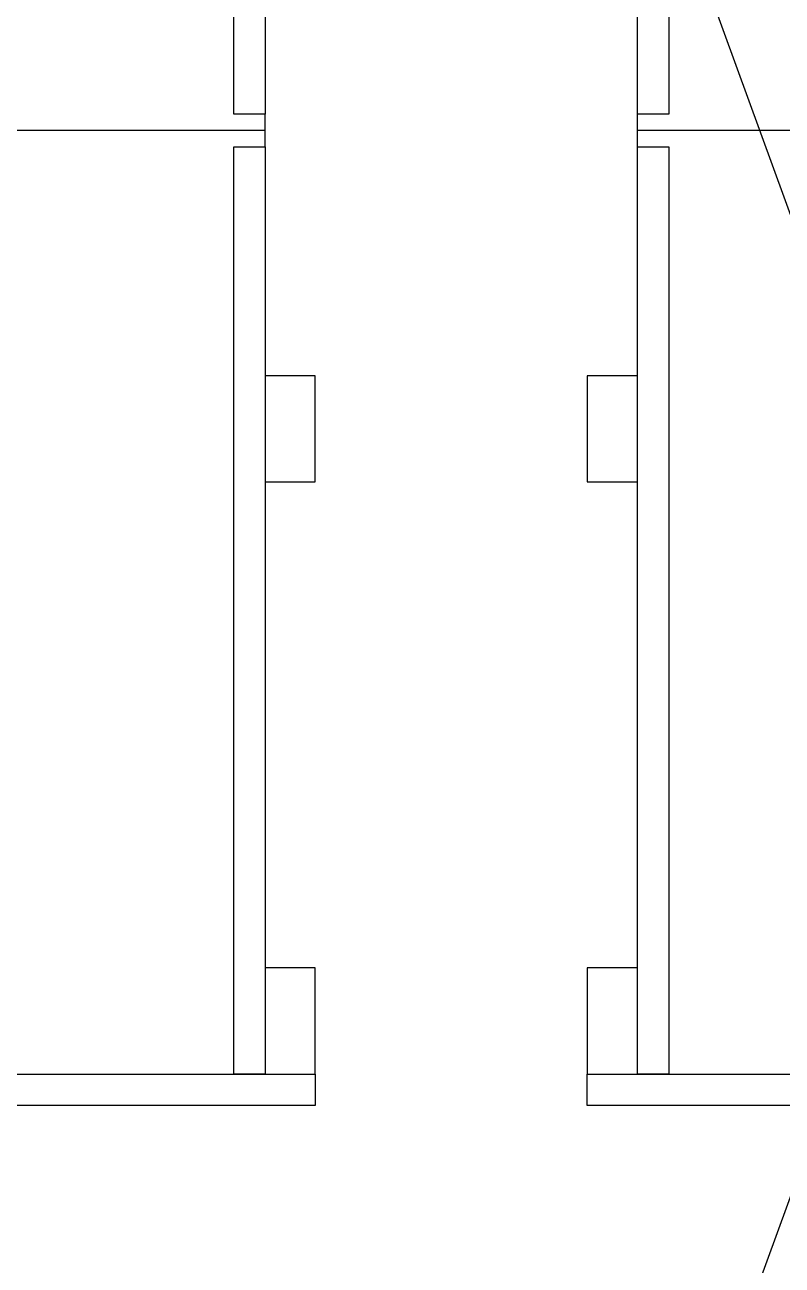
# Model space of a CAD drawing. Header units: inches. Extents: x -233729 to 737493, y -275239 to 196021.
# Drawn here: x 486895 to 487572, y 17483 to 18593 of the extents above; entities that cross this region are included whole.
import ezdxf

# ---------------------------------------------------------------- set-up
doc = ezdxf.new("R2010")
doc.units = ezdxf.units.IN
doc.header["$MEASUREMENT"] = 0
doc.layers.add('P_AX', color=7, linetype='Continuous')
doc.layers.add('Sezioni', color=7, linetype='Continuous')

# ---------------------------------------------------------------- blocks, each defined once
blk = doc.blocks.new('A$C48CB4C16')
at = {"layer": 'P_AX', "color": 6, "linetype": 'Continuous'}
for p, q in [((3272.1, 5045.2, 710.7), (4039.2, 2937.6, 710.7)), ((3272.1, 851.1, 710.7), (4039.2, 2958.7, 710.7))]:
    blk.add_line(p, q, dxfattribs=at)
at = {"layer": 'P_AX', "color": 6}
blk.add_circle((4100.6, 4905.5, 710.7), 4100.6, dxfattribs=at)
blk = doc.blocks.new('A$C359573D4')
at = {"color": 1}
blk.add_line((3397, 872.5), (45, 872.5), dxfattribs=at)
at = {"layer": 'Sezioni'}
for p, q in [((45, 887), (45, 858)), ((3397, 887), (3397, 858))]:
    blk.add_line(p, q, dxfattribs=at)
for points in [[(3442, 1745), (0, 1745), (0, 1717), (3442, 1717)], [(0, 1717), (45, 1717), (45, 1622), (0, 1622)], [(73, 1717), (45, 1717), (45, 887), (73, 887)], [(3397, 1717), (3369, 1717), (3369, 887), (3397, 887)], [(3397, 1717), (3442, 1717), (3442, 1622), (3397, 1622)], [(0, 1187), (45, 1187), (45, 1092), (0, 1092)], [(3397, 1187), (3442, 1187), (3442, 1092), (3397, 1092)], [(73, 858), (45, 858), (45, 28), (73, 28)], [(3397, 858), (3369, 858), (3369, 28), (3397, 28)]]:
    blk.add_lwpolyline(points, close=True, dxfattribs=at)

msp = doc.modelspace()

# ---------------------------------------------------------------- block references
at = {"color": 1, "xscale": -1, "rotation": 180}
msp.add_blockref('A$C48CB4C16', (483703.87457, 20931.61615, -710.66459), dxfattribs=at)
at = {"xscale": -1, "rotation": 180}
for p in [(483712.43801, 19371.08573), (487397.5864, 19371.08573)]:
    msp.add_blockref('A$C359573D4', p, dxfattribs=at)

doc.saveas('drawing.dxf')
